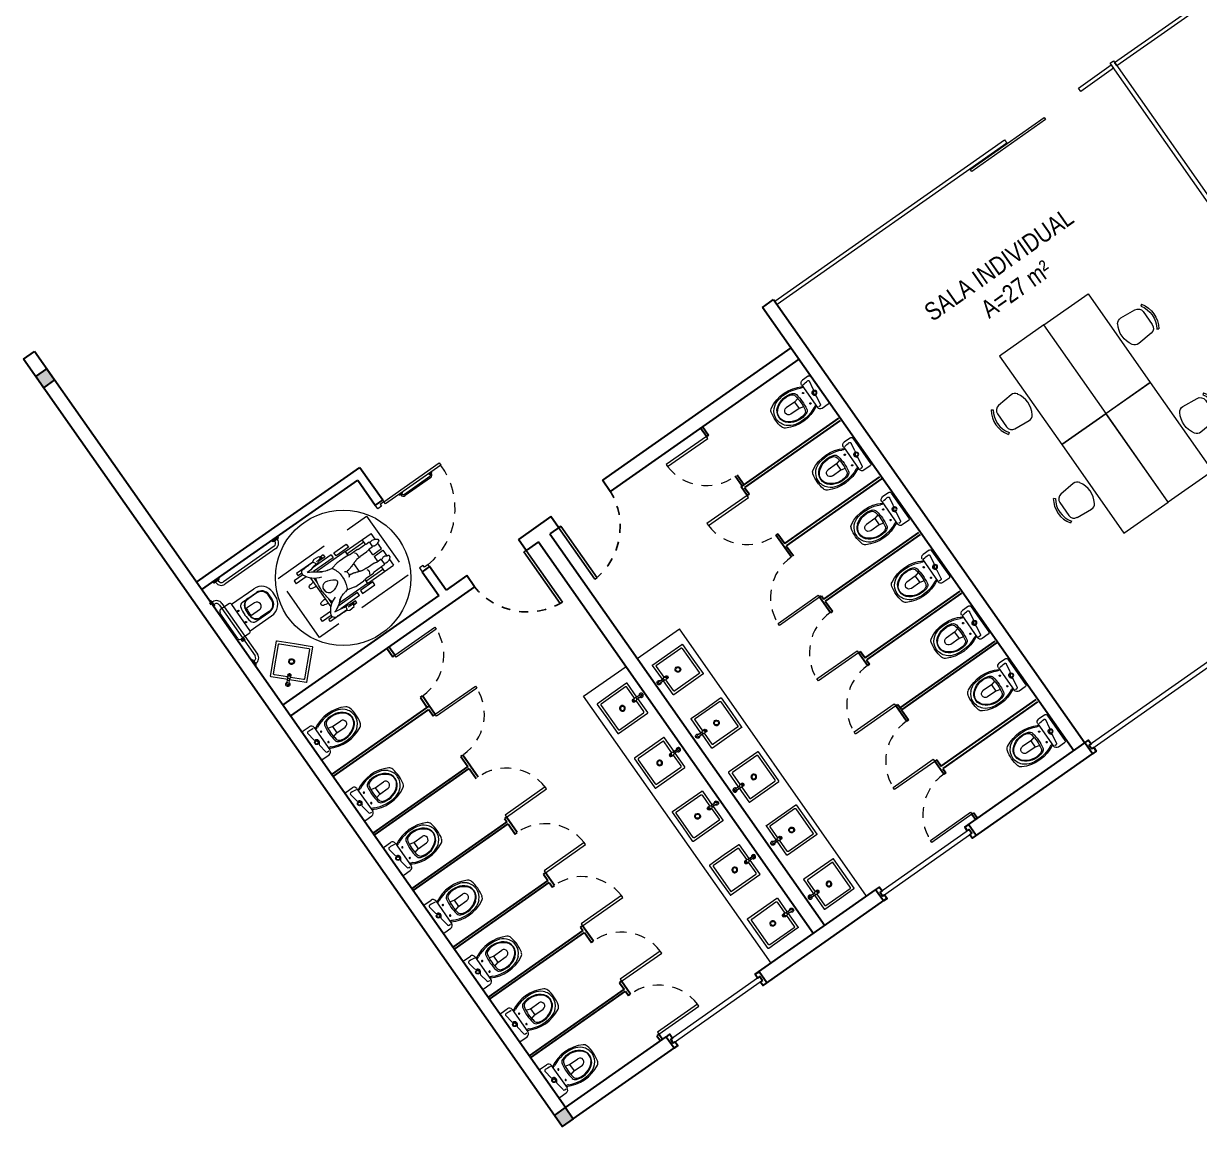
# Model space of a CAD drawing. Header units: metres. Extents: x -71 to 881, y -503 to 661.
# Drawn here: x 175.87 to 188.9, y 465.92 to 478.14 of the extents above; entities that cross this region are included whole.
import ezdxf

# ---------------------------------------------------------------- set-up
doc = ezdxf.new("R2010")
doc.units = ezdxf.units.M
for name, pattern in [('ACAD_ISO02W100', [15, 12, -3]), ('CACHE', [0.375, 0.25, -0.125]), ('HIDDEN2', [0.1875, 0.125, -0.0625])]:
    doc.linetypes.add(name, pattern=pattern)
for name, color, linetype, lineweight in [('02. Paredes', 6, 'Continuous', 30), ('03. Esquadria janelas', 2, 'Continuous', 15), ('03. Esquadria Porta', 2, 'Continuous', 15), ('03. Esquadria portas', 2, 'Continuous', 15), ('05. Textos', 5, 'Continuous', 0), ('07. Mobiliário', 51, 'Continuous', 5), ('08. Projeção', 1, 'ACAD_ISO02W100', 5), ('Parede', 6, 'Continuous', 30)]:
    doc.layers.add(name, color=color, linetype=linetype, lineweight=lineweight)
doc.styles.add('ESC 1.100', font='ARIALN.TTF', dxfattribs={"height": 0.2})

# ---------------------------------------------------------------- blocks, each defined once
blk = doc.blocks.new('pilar')
h = blk.add_hatch(color=6)
h.dxf.hatch_style = 1
h.paths.add_polyline_path([(581.948, 175.423), (582.098, 175.423), (582.098, 175.573), (581.948, 175.573)])
at = {"layer": 'Parede'}
blk.add_lwpolyline([(581.948, 175.423), (582.098, 175.423), (582.098, 175.573), (581.948, 175.573)], close=True, dxfattribs=at)
blk = doc.blocks.new('1197 c lnk planta')
at = {"color": 0}
for points in [[(0.01, -0.023, 4.626468), (-0.01, -0.023)], [(0.01, 0, 1), (-0.01, 0)], [(0.004, -0.099, 0.12298), (0.004, -0.099), (0.004, -0.099), (0.004, -0.099), (0.004, -0.099), (0.004, -0.099), (0.004, -0.099), (0.004, -0.099), (0.004, -0.099), (0.004, -0.099), (0.004, -0.099), (0.004, -0.099), (0.004, -0.099), (0.004, -0.099), (0.004, -0.099), (0.004, -0.099), (0.004, -0.099), (0.004, -0.098), (0.004, -0.098), (0.004, -0.098), (0.003, -0.098), (0.003, -0.098), (0.003, -0.098), (0.003, -0.098), (0.003, -0.098), (0.003, -0.098), (0.003, -0.098), (0.003, -0.098), (0.002, -0.098), (0.002, -0.098), (0.002, -0.098), (0.002, -0.098), (0.002, -0.098), (0.002, -0.098), (0.001, -0.098), (0.001, -0.098), (0.001, -0.098), (0, -0.098), (0, -0.098), (0, -0.098), (-0.001, -0.098), (-0.001, -0.098), (-0.001, -0.098), (-0.002, -0.098), (-0.002, -0.098), (-0.002, -0.098), (-0.002, -0.098), (-0.002, -0.098), (-0.002, -0.098), (-0.003, -0.098), (-0.003, -0.098), (-0.003, -0.098), (-0.003, -0.098), (-0.003, -0.098), (-0.003, -0.098), (-0.003, -0.098), (-0.003, -0.098), (-0.004, -0.098), (-0.004, -0.098), (-0.004, -0.098), (-0.004, -0.099), (-0.004, -0.099), (-0.004, -0.099), (-0.004, -0.099), (-0.004, -0.099), (-0.004, -0.099), (-0.004, -0.099), (-0.004, -0.099), (-0.004, -0.099), (-0.004, -0.099), (-0.004, -0.099), (-0.004, -0.099), (-0.004, -0.099), (-0.004, -0.099), (-0.004, -0.099), (-0.004, -0.099, 0.123032), (-0.004, -0.099)]]:
    blk.add_lwpolyline(points, format="xyb", dxfattribs=at)
at = {"color": 0, "ltscale": 0.07315}
for points in [[(-0.017, -0.087), (-0.017, -0.081)], [(0.017, -0.087), (0.017, -0.081)]]:
    blk.add_lwpolyline(points, dxfattribs=at)
at = {"color": 0, "ltscale": 0.24791}
for points in [[(-0.017, -0.107), (-0.017, -0.087)], [(0.017, -0.107), (0.017, -0.087)]]:
    blk.add_lwpolyline(points, dxfattribs=at)
at = {"color": 0}
for points in [[(-0.01, -0.023), (-0.01, 0)], [(-0.01, -0.023), (-0.01, -0.068)], [(0.01, 0), (0.01, -0.023)], [(0.01, -0.023), (0.01, -0.068)]]:
    blk.add_lwpolyline(points, dxfattribs=at)
at = {"color": 0, "ltscale": 0.270109}
blk.add_lwpolyline([(-0.004, -0.12), (-0.004, -0.099)], dxfattribs=at)
at = {"color": 0, "ltscale": 0.270124}
blk.add_lwpolyline([(0.004, -0.12), (0.004, -0.099)], dxfattribs=at)
at = {"color": 0}
for centre, major_axis, ratio, start_param, end_param in [((0, -0.081), (0.017, 0), 0.927346, 0.000029, 3.141622), ((0, -0.081), (0.017, 0), 0.927346, 3.141622, 5.212388), ((0, -0.087), (0.017, 0), 0.927346, 3.141622, 4.477891), ((0, -0.087), (0.017, 0), 0.927346, 3.12734, 3.141691), ((0, -0.087), (0.017, 0), 0.927346, 3.141691, 4.477838), ((0, -0.107), (0.017, 0), 0.927346, 3.141691, 6.283284), ((0, -0.047), (-0.0103, 0), 0.374607, 3.141593, 6.283185), ((0, -0.12), (0.00395, 0), 0.374204, 6.283118, 9.42471), ((0, -0.12), (0.00395, 0), 0.374204, 3.141525, 4.199378), ((0, -0.12), (0.00395, 0), 0.374204, 4.199378, 6.283118), ((0, -0.087), (0.017, 0), 0.927346, 4.946883, 6.283284), ((0, -0.087), (0.017, 0), 0.927346, 4.946885, 5.212388), ((0, -0.081), (0.017, 0), 0.927346, 5.212388, 6.283215), ((0, -0.087), (0.017, 0), 0.927346, 5.212388, 6.283215), ((0, -0.087), (0.017, 0), 0.927346, 0.000098, 0.014206)]:
    blk.add_ellipse(centre, major_axis=major_axis, ratio=ratio, start_param=start_param, end_param=end_param, dxfattribs=at)
blk = doc.blocks.new('D')
for points in [[(396.135, 186.069), (396.135, 186.26, -0.414214), (396.14, 186.265), (396.342, 186.265), (396.543, 186.265, -0.414214), (396.548, 186.26), (396.548, 186.059), (396.548, 185.858, -0.414214), (396.543, 185.853), (396.14, 185.853, -0.414214), (396.135, 185.858), (396.135, 186.049)], [(396.164, 186.076), (396.164, 186.226, -0.414214), (396.174, 186.237), (396.509, 186.237, -0.414214), (396.519, 186.226), (396.519, 185.892, -0.414214), (396.509, 185.882), (396.174, 185.882, -0.414214), (396.164, 185.892), (396.164, 186.042)]]:
    blk.add_lwpolyline(points, format="xyb")
for points in [[(396.342, 186.027, -1), (396.342, 186.091, -1)], [(396.342, 186.036, -1), (396.342, 186.082, -1)]]:
    blk.add_lwpolyline(points, format="xyb", close=True)
at = {"xscale": -1, "rotation": 90}
blk.add_blockref('1197 c lnk planta', (396.082, 186.059), dxfattribs=at)
blk = doc.blocks.new('A$C3FEF0119')
blk.add_line((0, 0.043), (0, 0.073))
blk.add_lwpolyline([(0, 0.073), (0.6, 0.073), (0.6, 0.043), (0, 0.043)], close=True)
blk = doc.blocks.new('vaso cx acoplada')
for p, q in [((-0.224, 0.057), (-0.224, -0.04)), ((0.201, 0.08), (-0.202, 0.08)), ((0.05, 0.009), (0.161, 0.028)), ((0.224, 0.058), (0.224, -0.04)), ((-0.182, -0.046), (-0.182, -0.068)), ((0.179, -0.084), (-0.179, -0.085)), ((-0.168, -0.03), (-0.05, -0.009)), ((-0.066, -0.227), (-0.05, -0.287)), ((0.051, -0.287), (-0.05, -0.287)), ((-0.05, -0.287), (-0.05, -0.42)), ((0.067, -0.227), (0.051, -0.287)), ((0.051, -0.287), (0.051, -0.42))]:
    blk.add_line(p, q)
for radius in [0.028, 0.0202]:
    blk.add_circle((0, 0), radius)
for centre, radius, start, end in [((-0.202, 0.057), 0.0224, 90.0831, 180.0829), ((0.053, -0.008), 0.0168, 100.0305, 171.6953), ((0.164, 0.012), 0.0168, 356.4365, 100.0305), ((-0.825, 0.073), 1.008, 351.9545, 356.4365), ((0.201, 0.058), 0.0224, 0.0832, 90.0825), ((-0.179, -0.04), 0.0448, 180.0827, 270.083), ((0.281, -0.338), 0.504, 150.1769, 208.7596), ((0.281, -0.338), 0.487, 153.9048, 192.872), ((-0.165, -0.046), 0.0168, 100.0305, 180.0829), ((-0.257, -0.075), 0.112, 333.9051, 354.8098), ((-0.084, -0.129), 0.0084, 90.0829, 270.0829), ((-0.084, -0.129), 0.0084, 270.0829, 90.0829), ((-0.047, -0.026), 0.0168, 28.3658, 100.0305), ((0, 0), 0.037, 208.3658, 351.6953), ((0.084, -0.129), 0.0084, 90.0829, 270.0829), ((0.084, -0.129), 0.0084, 270.0829, 90.0829), ((0.257, -0.074), 0.112, 185.356, 206.2606), ((-0.28, -0.339), 0.504, 331.4061, 29.989), ((-0.28, -0.339), 0.487, 347.2938, 26.261), ((0.179, -0.04), 0.0448, 270.0828, 359.9421), ((0.104, -0.344), 0.28, 159.9989, 216.5116), ((0.087, -0.349), 0.252, 162.3971, 226.5335), ((-0.106, -0.267), 0.056, 101.072, 160.0002), ((-0.099, -0.289), 0.056, 101.5182, 162.3964), ((0.001, -0.817), 0.616, 79.094, 101.0718), ((0.001, -0.783), 0.56, 78.6475, 101.5183), ((-0.086, -0.349), 0.252, 313.6323, 17.7686), ((0.1, -0.289), 0.056, 17.7693, 78.6476), ((0.107, -0.267), 0.056, 20.1672, 79.094), ((-0.103, -0.344), 0.28, 323.6542, 20.1669), ((0.025, -0.397), 0.224, 192.8669, 224.6147), ((0.001, -0.42), 0.0504, 180.0831, 0.0826), ((-0.023, -0.397), 0.224, 315.5511, 347.2994), ((-0.102, -0.548), 0.0672, 208.7571, 256.4959), ((0.001, -0.42), 0.19, 224.6166, 315.5493), ((0.001, -0.42), 0.151, 216.5108, 323.6549), ((0, -0.124), 0.504, 256.4969, 283.6689), ((0.001, -0.44), 0.126, 226.5337, 313.6323), ((0.103, -0.548), 0.0672, 283.6694, 331.407)]:
    blk.add_arc(centre, radius, start, end)
blk = doc.blocks.new('p70')
at = {"color": 240, "true_color": 0xed1f24}
for p, q in [((8.378, 7.621), (8.378, 8.321)), ((8.378, 8.321), (8.408, 8.321)), ((8.408, 7.621), (8.408, 8.321)), ((8.378, 7.621), (8.408, 7.621))]:
    blk.add_line(p, q, dxfattribs=at)
at = {"color": 240, "linetype": 'CACHE', "ltscale": 0.3, "true_color": 0xed1f24}
blk.add_arc((8.458, 7.571), 0.752, 93.8141, 176.1859, dxfattribs=at)
blk = doc.blocks.new('A$C63C33222')
at = {"linetype": 'Continuous'}
for p, q in [((1.07, 1.2), (0.47, 1.2)), ((0.47, 1.2), (0.47, 0)), ((1.07, 0), (1.07, 1.2)), ((0.47, 0), (1.07, 0))]:
    blk.add_line(p, q, dxfattribs=at)
for p, q in [((0.052, 0.767), (0.071, 0.753)), ((0.083, 0.687), (0.083, 0.513)), ((0.327, 0.774), (0.147, 0.758)), ((0.071, 0.447), (0.052, 0.433)), ((0.147, 0.442), (0.327, 0.426))]:
    blk.add_line(p, q)
for centre, radius, start, end in [((0.295, 0.6), 0.295, 145.6197, 214.3803), ((0.295, 0.6), 0.272, 145.6197, 214.3803), ((0.154, 0.687), 0.0708, 94.9697, 180), ((0.333, 0.703), 0.0708, 31.593, 94.9697), ((0.165, 0.6), 0.267, 328.407, 31.593), ((0.154, 0.513), 0.0708, 180, 265.0303), ((0.333, 0.497), 0.0708, 265.0303, 328.407)]:
    blk.add_arc(centre, radius, start, end)
blk = doc.blocks.new('ss')
at = {"layer": '07. Mobiliário'}
for p, q in [((2038.7179, 1540.7711), (2038.7179, 1540.8061)), ((2038.7256, 1540.8061), (2038.7179, 1540.8061)), ((2038.7243, 1540.7989), (2038.731, 1540.7989)), ((2038.7243, 1540.7949), (2038.7243, 1540.7989)), ((2038.7247, 1540.8029), (2038.7251, 1540.8051)), ((2038.725, 1540.8008), (2038.7247, 1540.8029)), ((2038.7248, 1540.7989), (2038.7249, 1540.7999)), ((2038.7249, 1540.7999), (2038.725, 1540.8008)), ((2038.7251, 1540.8051), (2038.7253, 1540.8055)), ((2038.7253, 1540.8055), (2038.7262, 1540.8073)), ((2038.7262, 1540.8073), (2038.7274, 1540.8085)), ((2038.7274, 1540.8085), (2038.7294, 1540.8087)), ((2038.7294, 1540.8087), (2038.7299, 1540.8075)), ((2038.7299, 1540.8075), (2038.7304, 1540.806)), ((2038.7312, 1540.8007), (2038.7302, 1540.7993)), ((2038.7381, 1540.8061), (2038.7304, 1540.8061)), ((2038.7304, 1540.806), (2038.7309, 1540.805)), ((2038.7309, 1540.805), (2038.7314, 1540.804)), ((2038.731, 1540.7989), (2038.731, 1540.7935)), ((2038.7316, 1540.8016), (2038.7312, 1540.8007)), ((2038.7314, 1540.804), (2038.7316, 1540.8029)), ((2038.7316, 1540.8029), (2038.7316, 1540.8016)), ((2038.7381, 1540.7941), (2038.7381, 1540.8061)), ((2038.7406, 1540.7941), (2038.7406, 1540.8061)), ((2038.7406, 1540.8061), (2038.7483, 1540.8061)), ((2038.7473, 1540.804), (2038.7471, 1540.8029)), ((2038.7471, 1540.8029), (2038.7472, 1540.8016)), ((2038.7472, 1540.8016), (2038.7475, 1540.8007)), ((2038.7478, 1540.805), (2038.7473, 1540.804)), ((2038.7475, 1540.8007), (2038.7485, 1540.7993)), ((2038.7544, 1540.7989), (2038.7477, 1540.7989)), ((2038.7477, 1540.7989), (2038.7477, 1540.7935)), ((2038.7483, 1540.806), (2038.7478, 1540.805)), ((2038.7488, 1540.8075), (2038.7483, 1540.806)), ((2038.7493, 1540.8087), (2038.7488, 1540.8075)), ((2038.7513, 1540.8085), (2038.7493, 1540.8087)), ((2038.7525, 1540.8073), (2038.7513, 1540.8085)), ((2038.7534, 1540.8055), (2038.7525, 1540.8073)), ((2038.7531, 1540.8061), (2038.7609, 1540.8061)), ((2038.7536, 1540.8051), (2038.7534, 1540.8055)), ((2038.754, 1540.8029), (2038.7536, 1540.8051)), ((2038.7538, 1540.8008), (2038.754, 1540.8029)), ((2038.7538, 1540.7999), (2038.7538, 1540.8008)), ((2038.754, 1540.7989), (2038.7538, 1540.7999)), ((2038.7544, 1540.7949), (2038.7544, 1540.7989)), ((2038.7609, 1540.7711), (2038.7609, 1540.8061)), ((2038.7241, 1540.7941), (2038.7179, 1540.7941)), ((2038.7209, 1540.7711), (2038.7209, 1540.7941)), ((2038.7234, 1540.7831), (2038.7236, 1540.7833)), ((2038.7234, 1540.773), (2038.7234, 1540.7831)), ((2038.7236, 1540.7835), (2038.7238, 1540.7837)), ((2038.7236, 1540.7833), (2038.7236, 1540.7835)), ((2038.7238, 1540.7842), (2038.7241, 1540.7846)), ((2038.7238, 1540.7837), (2038.7238, 1540.7842)), ((2038.7241, 1540.7946), (2038.7243, 1540.7949)), ((2038.7241, 1540.7846), (2038.7241, 1540.7946)), ((2038.7381, 1540.7941), (2038.731, 1540.7941)), ((2038.731, 1540.7935), (2038.7312, 1540.7931)), ((2038.7312, 1540.7931), (2038.7312, 1540.7926)), ((2038.7314, 1540.7922), (2038.7314, 1540.7913)), ((2038.7314, 1540.7913), (2038.7316, 1540.7909)), ((2038.7316, 1540.7909), (2038.7316, 1540.7904)), ((2038.7316, 1540.7904), (2038.7319, 1540.79)), ((2038.7319, 1540.79), (2038.7319, 1540.7811)), ((2038.7406, 1540.7941), (2038.7477, 1540.7941)), ((2038.7471, 1540.7904), (2038.7469, 1540.79)), ((2038.7469, 1540.79), (2038.7469, 1540.7811)), ((2038.7473, 1540.7913), (2038.7471, 1540.7909)), ((2038.7471, 1540.7909), (2038.7471, 1540.7904)), ((2038.7473, 1540.7922), (2038.7473, 1540.7913)), ((2038.7477, 1540.7935), (2038.7475, 1540.7931)), ((2038.7475, 1540.7931), (2038.7475, 1540.7926)), ((2038.7547, 1540.7946), (2038.7544, 1540.7949)), ((2038.7547, 1540.7846), (2038.7547, 1540.7946)), ((2038.7547, 1540.7941), (2038.7609, 1540.7941)), ((2038.7549, 1540.7842), (2038.7547, 1540.7846)), ((2038.7549, 1540.7837), (2038.7549, 1540.7842)), ((2038.7551, 1540.7835), (2038.7549, 1540.7837)), ((2038.7551, 1540.7833), (2038.7551, 1540.7835)), ((2038.7553, 1540.7831), (2038.7551, 1540.7833)), ((2038.7553, 1540.773), (2038.7553, 1540.7831)), ((2038.7579, 1540.7711), (2038.7579, 1540.7941)), ((2038.723, 1540.7711), (2038.7179, 1540.7711)), ((2038.7179, 1540.7711), (2038.7179, 1540.7325)), ((2038.7227, 1540.7697), (2038.7229, 1540.7701)), ((2038.7227, 1540.7695), (2038.7227, 1540.7697)), ((2038.7229, 1540.771), (2038.7232, 1540.7715)), ((2038.7229, 1540.7701), (2038.7229, 1540.771)), ((2038.7232, 1540.7728), (2038.7234, 1540.773)), ((2038.7232, 1540.7715), (2038.7232, 1540.7728)), ((2038.7319, 1540.7811), (2038.7321, 1540.7808)), ((2038.7321, 1540.7808), (2038.7321, 1540.7793)), ((2038.7321, 1540.7793), (2038.7323, 1540.7791)), ((2038.7323, 1540.7791), (2038.7323, 1540.7764)), ((2038.7323, 1540.7764), (2038.7325, 1540.7762)), ((2038.7325, 1540.7762), (2038.7325, 1540.7757)), ((2038.7325, 1540.7757), (2038.7328, 1540.7755)), ((2038.7328, 1540.7755), (2038.7328, 1540.7746)), ((2038.7328, 1540.7746), (2038.733, 1540.7744)), ((2038.733, 1540.7744), (2038.733, 1540.7739)), ((2038.733, 1540.7739), (2038.7332, 1540.7737)), ((2038.7332, 1540.7737), (2038.7332, 1540.7728)), ((2038.7332, 1540.7728), (2038.7334, 1540.7728)), ((2038.7334, 1540.7728), (2038.7334, 1540.7724)), ((2038.7334, 1540.7724), (2038.7337, 1540.7724)), ((2038.7337, 1540.7724), (2038.7337, 1540.7717)), ((2038.7337, 1540.7717), (2038.7339, 1540.7715)), ((2038.7339, 1540.7715), (2038.7339, 1540.7713)), ((2038.7339, 1540.7713), (2038.7341, 1540.771)), ((2038.7447, 1540.7711), (2038.734, 1540.7711)), ((2038.7341, 1540.771), (2038.7341, 1540.7704)), ((2038.7341, 1540.7704), (2038.7343, 1540.7704)), ((2038.7343, 1540.7704), (2038.7343, 1540.7699)), ((2038.7343, 1540.7699), (2038.7345, 1540.7697)), ((2038.7345, 1540.7697), (2038.7345, 1540.7692)), ((2038.7444, 1540.7699), (2038.7442, 1540.7697)), ((2038.7442, 1540.7697), (2038.7442, 1540.7692)), ((2038.7444, 1540.7704), (2038.7444, 1540.7699)), ((2038.7446, 1540.7704), (2038.7444, 1540.7704)), ((2038.7448, 1540.7713), (2038.7446, 1540.771)), ((2038.7446, 1540.771), (2038.7446, 1540.7704)), ((2038.7451, 1540.7717), (2038.7448, 1540.7715)), ((2038.7448, 1540.7715), (2038.7448, 1540.7713)), ((2038.7451, 1540.7724), (2038.7451, 1540.7717)), ((2038.7453, 1540.7724), (2038.7451, 1540.7724)), ((2038.7453, 1540.7728), (2038.7453, 1540.7724)), ((2038.7455, 1540.7728), (2038.7453, 1540.7728)), ((2038.7457, 1540.7739), (2038.7455, 1540.7737)), ((2038.7455, 1540.7737), (2038.7455, 1540.7728)), ((2038.746, 1540.7746), (2038.7457, 1540.7744)), ((2038.7457, 1540.7744), (2038.7457, 1540.7739)), ((2038.7462, 1540.7757), (2038.746, 1540.7755)), ((2038.746, 1540.7755), (2038.746, 1540.7746)), ((2038.7464, 1540.7764), (2038.7462, 1540.7762)), ((2038.7462, 1540.7762), (2038.7462, 1540.7757)), ((2038.7466, 1540.7793), (2038.7464, 1540.7791)), ((2038.7464, 1540.7791), (2038.7464, 1540.7764)), ((2038.7469, 1540.7811), (2038.7466, 1540.7808)), ((2038.7466, 1540.7808), (2038.7466, 1540.7793)), ((2038.7556, 1540.7728), (2038.7553, 1540.773)), ((2038.7556, 1540.7715), (2038.7556, 1540.7728)), ((2038.7558, 1540.771), (2038.7556, 1540.7715)), ((2038.7609, 1540.7711), (2038.7557, 1540.7711)), ((2038.7558, 1540.7701), (2038.7558, 1540.771)), ((2038.756, 1540.7697), (2038.7558, 1540.7701)), ((2038.756, 1540.7695), (2038.756, 1540.7697)), ((2038.7609, 1540.7711), (2038.7609, 1540.7325)), ((2038.7225, 1540.7692), (2038.7227, 1540.7695)), ((2038.7225, 1540.7603), (2038.7225, 1540.7692)), ((2038.7227, 1540.7585), (2038.7225, 1540.7603)), ((2038.7227, 1540.7574), (2038.7227, 1540.7585)), ((2038.7229, 1540.7572), (2038.7227, 1540.7574)), ((2038.7252, 1540.7483), (2038.7229, 1540.7572)), ((2038.7345, 1540.7692), (2038.7348, 1540.7692)), ((2038.7348, 1540.7692), (2038.7348, 1540.7688)), ((2038.7348, 1540.7688), (2038.735, 1540.7686)), ((2038.735, 1540.7686), (2038.735, 1540.7679)), ((2038.735, 1540.7679), (2038.7352, 1540.7677)), ((2038.7352, 1540.7677), (2038.7354, 1540.7675)), ((2038.7354, 1540.7675), (2038.7354, 1540.7661)), ((2038.7354, 1540.7661), (2038.7357, 1540.7659)), ((2038.7357, 1540.7659), (2038.7359, 1540.7655)), ((2038.7359, 1540.7655), (2038.7359, 1540.765)), ((2038.7359, 1540.765), (2038.7361, 1540.7646)), ((2038.7361, 1540.7646), (2038.7361, 1540.7643)), ((2038.7361, 1540.7643), (2038.7363, 1540.7641)), ((2038.7363, 1540.7641), (2038.7363, 1540.7628)), ((2038.7363, 1540.7628), (2038.7366, 1540.7623)), ((2038.7366, 1540.7623), (2038.7368, 1540.7621)), ((2038.7368, 1540.7621), (2038.7368, 1540.7603)), ((2038.7368, 1540.7603), (2038.737, 1540.7601)), ((2038.737, 1540.7601), (2038.737, 1540.7597)), ((2038.737, 1540.7597), (2038.7372, 1540.7594)), ((2038.7417, 1540.7597), (2038.7415, 1540.7594)), ((2038.7419, 1540.7603), (2038.7417, 1540.7601)), ((2038.7417, 1540.7601), (2038.7417, 1540.7597)), ((2038.7422, 1540.7623), (2038.7419, 1540.7621)), ((2038.7419, 1540.7621), (2038.7419, 1540.7603)), ((2038.7424, 1540.7628), (2038.7422, 1540.7623)), ((2038.7426, 1540.7643), (2038.7424, 1540.7641)), ((2038.7424, 1540.7641), (2038.7424, 1540.7628)), ((2038.7428, 1540.765), (2038.7426, 1540.7646)), ((2038.7426, 1540.7646), (2038.7426, 1540.7643)), ((2038.7431, 1540.7659), (2038.7428, 1540.7655)), ((2038.7428, 1540.7655), (2038.7428, 1540.765)), ((2038.7433, 1540.7661), (2038.7431, 1540.7659)), ((2038.7435, 1540.7677), (2038.7433, 1540.7675)), ((2038.7433, 1540.7675), (2038.7433, 1540.7661)), ((2038.7437, 1540.7679), (2038.7435, 1540.7677)), ((2038.744, 1540.7688), (2038.7437, 1540.7686)), ((2038.7437, 1540.7686), (2038.7437, 1540.7679)), ((2038.744, 1540.7692), (2038.744, 1540.7688)), ((2038.7442, 1540.7692), (2038.744, 1540.7692)), ((2038.7539, 1540.7483), (2038.7558, 1540.7572)), ((2038.7558, 1540.7572), (2038.756, 1540.7574)), ((2038.7562, 1540.7692), (2038.756, 1540.7695)), ((2038.756, 1540.7585), (2038.7562, 1540.7603)), ((2038.756, 1540.7574), (2038.756, 1540.7585)), ((2038.7562, 1540.7603), (2038.7562, 1540.7692)), ((2038.705, 1540.738), (2038.7054, 1540.7442)), ((2038.7054, 1540.7442), (2038.7075, 1540.745)), ((2038.7069, 1540.7491), (2038.7069, 1540.7447)), ((2038.7069, 1540.7491), (2038.7099, 1540.7491)), ((2038.7075, 1540.745), (2038.7085, 1540.7463)), ((2038.7084, 1540.7441), (2038.7083, 1540.7428)), ((2038.7089, 1540.7447), (2038.7084, 1540.7441)), ((2038.7085, 1540.7463), (2038.7088, 1540.7463)), ((2038.7088, 1540.7463), (2038.7089, 1540.7463)), ((2038.7089, 1540.7463), (2038.7091, 1540.7459)), ((2038.7091, 1540.7452), (2038.7089, 1540.7447)), ((2038.7091, 1540.7459), (2038.7091, 1540.7456)), ((2038.7091, 1540.7456), (2038.7091, 1540.7452)), ((2038.7099, 1540.7491), (2038.7099, 1540.7412)), ((2038.7119, 1540.7561), (2038.7119, 1540.7307)), ((2038.7119, 1540.7561), (2038.7159, 1540.7561)), ((2038.7159, 1540.7561), (2038.7159, 1540.7296)), ((2038.7669, 1540.7561), (2038.7629, 1540.7561)), ((2038.7629, 1540.7561), (2038.7629, 1540.7296)), ((2038.7669, 1540.7561), (2038.7669, 1540.7307)), ((2038.7719, 1540.7491), (2038.7689, 1540.7491)), ((2038.7689, 1540.7491), (2038.7689, 1540.7412)), ((2038.7698, 1540.7463), (2038.7696, 1540.7459)), ((2038.7696, 1540.7459), (2038.7696, 1540.7456)), ((2038.7696, 1540.7456), (2038.7696, 1540.7452)), ((2038.7696, 1540.7452), (2038.7698, 1540.7447)), ((2038.7699, 1540.7463), (2038.7698, 1540.7463)), ((2038.7698, 1540.7447), (2038.7703, 1540.7441)), ((2038.7702, 1540.7463), (2038.7699, 1540.7463)), ((2038.7712, 1540.745), (2038.7702, 1540.7463)), ((2038.7703, 1540.7441), (2038.7704, 1540.7428)), ((2038.7733, 1540.7442), (2038.7712, 1540.745)), ((2038.7719, 1540.7491), (2038.7719, 1540.7447)), ((2038.7737, 1540.738), (2038.7733, 1540.7442)), ((2038.7067, 1540.7347), (2038.705, 1540.738)), ((2038.7069, 1540.7351), (2038.7069, 1540.7131)), ((2038.7083, 1540.7428), (2038.7088, 1540.7384)), ((2038.7085, 1540.7418), (2038.7095, 1540.7423)), ((2038.7095, 1540.7423), (2038.7097, 1540.7417)), ((2038.7097, 1540.7417), (2038.7099, 1540.7411)), ((2038.7099, 1540.7411), (2038.7105, 1540.7398)), ((2038.7108, 1540.7377), (2038.7104, 1540.7365)), ((2038.7105, 1540.7398), (2038.7108, 1540.7386)), ((2038.7108, 1540.7386), (2038.7108, 1540.7377)), ((2038.7682, 1540.7398), (2038.7679, 1540.7386)), ((2038.7679, 1540.7386), (2038.768, 1540.7377)), ((2038.768, 1540.7377), (2038.7683, 1540.7365)), ((2038.7688, 1540.7411), (2038.7682, 1540.7398)), ((2038.769, 1540.7417), (2038.7688, 1540.7411)), ((2038.7693, 1540.7423), (2038.769, 1540.7417)), ((2038.7702, 1540.7418), (2038.7693, 1540.7423)), ((2038.7704, 1540.7428), (2038.7699, 1540.7384)), ((2038.7719, 1540.7351), (2038.7719, 1540.7131)), ((2038.772, 1540.7347), (2038.7737, 1540.738)), ((2038.7099, 1540.718), (2038.7099, 1540.7131)), ((2038.7119, 1540.7178), (2038.7119, 1540.7061)), ((2038.7159, 1540.7198), (2038.7159, 1540.7061)), ((2038.7199, 1540.7231), (2038.7588, 1540.7231)), ((2038.7224, 1540.7261), (2038.7286, 1540.7261)), ((2038.7501, 1540.7261), (2038.7563, 1540.7261)), ((2038.7629, 1540.7198), (2038.7629, 1540.7061)), ((2038.7669, 1540.7178), (2038.7669, 1540.7061)), ((2038.7689, 1540.718), (2038.7689, 1540.7131)), ((2038.7069, 1540.7131), (2038.7099, 1540.7131)), ((2038.7119, 1540.7061), (2038.7159, 1540.7061)), ((2038.7669, 1540.7061), (2038.7629, 1540.7061)), ((2038.7719, 1540.7131), (2038.7689, 1540.7131))]:
    blk.add_line(p, q, dxfattribs=at)
for points in [[(2038.7118, 1540.7601), (2038.7118, 1540.7769), (2038.7158, 1540.7769), (2038.7158, 1540.7601)], [(2038.767, 1540.7601), (2038.767, 1540.7769), (2038.7629, 1540.7769), (2038.7629, 1540.7601)]]:
    blk.add_lwpolyline(points, close=True, dxfattribs=at)
for centre, radius, start, end in [((2038.7284, 1540.7751), 0.00512, 60.0088, 135.6797), ((2038.7504, 1540.7751), 0.00512, 44.3203, 119.9912), ((2038.7391, 1540.7552), 0.00492, 32.5271, 147.4729), ((2038.7303, 1540.7429), 0.00655, 156.4464, 182.4818), ((2038.7293, 1540.7454), 0.005, 109.0444, 177.954), ((2038.7398, 1540.7209), 0.0316, 90.6914, 112.5885), ((2038.7524, 1540.7314), 0.0198, 140.0195, 172.1456), ((2038.7395, 1540.7425), 0.00276, 87.5341, 144.4203), ((2038.7392, 1540.7425), 0.00276, 35.5797, 92.4659), ((2038.7389, 1540.719), 0.0336, 68.0894, 89.3358), ((2038.7263, 1540.7314), 0.0198, 7.8544, 39.9805), ((2038.7498, 1540.7454), 0.005, 2.046, 70.9556), ((2038.7488, 1540.7429), 0.00655, 357.5182, 23.5536), ((2038.7077, 1540.7345), 0.001, 139.5138, 183.9943), ((2038.5197, 1540.7214), 0.1875, 0.0256, 3.9943), ((2038.7099, 1540.7326), 0.00396, 77.0433, 139.5138), ((2038.7258, 1540.7359), 0.015, 177.8658, 190.6801), ((2038.6898, 1540.7244), 0.0229, 357.484, 21.7284), ((2038.7028, 1540.7401), 0.0241, 292.8308, 343.5825), ((2038.7547, 1540.7051), 0.0459, 135.7837, 155.8352), ((2038.7051, 1540.7471), 0.0191, 321.7501, 346.4182), ((2038.7385, 1540.7335), 0.00574, 173.9325, 279.6173), ((2038.7402, 1540.7335), 0.00574, 260.3827, 6.0675), ((2038.7759, 1540.7401), 0.0241, 196.4175, 247.1692), ((2038.7734, 1540.7461), 0.0184, 190.9128, 216.0627), ((2038.724, 1540.7051), 0.0459, 24.1648, 44.2163), ((2038.7889, 1540.7244), 0.0229, 158.2716, 182.516), ((2038.7529, 1540.7359), 0.015, 349.3199, 2.1342), ((2038.7688, 1540.7326), 0.00396, 40.4862, 102.9567), ((2038.959, 1540.7214), 0.1875, 176.0057, 179.9744), ((2038.771, 1540.7345), 0.001, 356.0057, 40.4862), ((2038.7112, 1540.7219), 0.00409, 154.0346, 284.0362), ((2038.7398, 1540.785), 0.06, 254.4197, 269.5398), ((2038.7492, 1540.7233), 0.0241, 180.5432, 195.2358), ((2038.7068, 1540.7233), 0.0241, 344.7642, 359.4568), ((2038.7389, 1540.785), 0.06, 270.4602, 285.5803), ((2038.7719, 1540.7233), 0.0241, 180.5432, 195.2358), ((2038.7295, 1540.7233), 0.0241, 344.7642, 359.4568), ((2038.7675, 1540.7219), 0.00409, 255.9638, 25.9654), ((2038.7665, 1540.7179), 5.986127515325628e-13, 247.2513, 67.0488), ((2038.728, 1540.7176), 0.00208, 195.2358, 270), ((2038.728, 1540.7176), 0.00208, 270, 344.7642), ((2038.7507, 1540.7176), 0.00208, 195.2358, 270), ((2038.7507, 1540.7176), 0.00208, 270, 344.7642)]:
    blk.add_arc(centre, radius, start, end, dxfattribs=at)
at = {"layer": '08. Projeção', "linetype": 'HIDDEN2', "ltscale": 0.5}
blk.add_lwpolyline([(2038.6994, 1540.6931), (2038.7794, 1540.6931), (2038.7794, 1540.8131), (2038.6994, 1540.8131)], close=True, dxfattribs=at)

msp = doc.modelspace()

# ---------------------------------------------------------------- linework, layer by layer
at = {"layer": '02. Paredes'}
for p, q in [((184.06, 474.991), (184.183, 475.077)), ((187.508, 470.08), (184.06, 474.991)), ((184.183, 475.077), (187.631, 470.167)), ((175.872, 474.417), (175.995, 474.503)), ((181.877, 466.126), (175.995, 474.503)), ((181.755, 466.04), (175.872, 474.417)), ((177.953, 471.695), (177.936, 471.719)), ((186.301, 469.232), (187.631, 470.167)), ((186.387, 469.11), (187.717, 470.044)), ((183.98, 467.603), (185.314, 468.538)), ((184.066, 467.48), (185.441, 468.446)), ((181.877, 466.126), (182.993, 466.91)), ((181.964, 466.003), (183.121, 466.816))]:
    msp.add_line(p, q, dxfattribs=at)
for points in [[(187.709, 470.099), (187.73, 470.114), (187.759, 470.073), (187.717, 470.044), (187.631, 470.167), (187.673, 470.196), (187.702, 470.155), (187.68, 470.14), (187.709, 470.099)], [(186.379, 469.165), (186.358, 469.15), (186.387, 469.11), (186.428, 469.139), (186.342, 469.262), (186.301, 469.232), (186.329, 469.191), (186.35, 469.206), (186.379, 469.165)], [(185.392, 468.47), (185.413, 468.485), (185.442, 468.444), (185.4, 468.415), (185.314, 468.538), (185.356, 468.567), (185.385, 468.526), (185.364, 468.511), (185.392, 468.47)], [(184.059, 467.536), (184.038, 467.521), (184.066, 467.48), (184.108, 467.509), (184.022, 467.632), (183.98, 467.603), (184.009, 467.562), (184.03, 467.577), (184.059, 467.536)], [(183.072, 466.841), (183.093, 466.856), (183.122, 466.815), (183.08, 466.786), (182.994, 466.908), (183.035, 466.938), (183.064, 466.897), (183.043, 466.882), (183.072, 466.841)]]:
    msp.add_lwpolyline(points, dxfattribs=at)
at = {"layer": '03. Esquadria janelas'}
for points in [[(187.709, 470.099), (189.786, 471.558), (189.758, 471.599), (187.68, 470.14)], [(185.39, 468.469), (186.381, 469.167), (186.352, 469.207), (185.362, 468.51)], [(183.07, 466.84), (184.06, 467.537), (184.032, 467.578), (183.041, 466.881)]]:
    msp.add_lwpolyline(points, close=True, dxfattribs=at)
at = {"layer": '03. Esquadria Porta'}
for p, q in [((180.361, 473.149), (180.364, 473.145)), ((180.364, 473.145), (180.396, 473.168)), ((180.371, 473.143), (180.395, 473.161)), ((180.376, 473.147), (180.378, 473.144)), ((180.392, 473.154), (180.39, 473.157)), ((180.393, 473.172), (180.396, 473.168)), ((180.373, 473.117), (180.092, 472.919)), ((180.383, 473.103), (180.102, 472.906)), ((180.033, 472.919), (180.036, 472.915)), ((180.069, 472.938), (180.036, 472.915)), ((180.068, 472.931), (180.043, 472.914)), ((180.051, 472.915), (180.049, 472.917)), ((180.062, 472.927), (180.064, 472.924)), ((180.066, 472.942), (180.069, 472.938))]:
    msp.add_line(p, q, dxfattribs=at)
for centre, radius, start, end in [((180.368, 473.148), 0.005, 215.0779, 305.0779), ((180.362, 473.133), 0.02, 305.0779, 35.0779), ((180.362, 473.133), 0.0365, 305.0779, 35.0779), ((180.392, 473.165), 0.005, 305.0779, 35.0779), ((180.04, 472.918), 0.005, 215.0779, 305.0779), ((180.081, 472.936), 0.0365, 215.0779, 305.0779), ((180.081, 472.936), 0.02, 215.0779, 305.0779), ((180.065, 472.935), 0.005, 305.0779, 35.0779)]:
    msp.add_arc(centre, radius, start, end, dxfattribs=at)
at = {"layer": '03. Esquadria portas'}
for p, q in [((179.866, 472.838), (180.477, 473.267)), ((180.477, 473.267), (180.495, 473.243)), ((180.495, 473.243), (179.883, 472.813)), ((179.77, 472.801), (179.852, 472.858)), ((179.798, 472.76), (179.77, 472.801)), ((179.839, 472.789), (179.798, 472.76)), ((179.866, 472.838), (179.825, 472.809)), ((179.825, 472.809), (179.839, 472.789)), ((179.852, 472.858), (179.866, 472.838)), ((179.883, 472.813), (179.866, 472.838)), ((180.3, 472.133), (180.259, 472.104)), ((180.259, 472.104), (180.288, 472.063)), ((180.288, 472.063), (180.37, 472.12)), ((180.315, 472.112), (180.3, 472.133)), ((180.355, 472.141), (180.315, 472.112)), ((180.37, 472.12), (180.355, 472.141))]:
    msp.add_line(p, q, dxfattribs=at)
at = {"layer": '07. Mobiliário'}
for p, q in [((178.648, 472.346), (178.086, 471.951)), ((178.623, 472.41), (178.628, 472.402)), ((178.628, 472.402), (178.694, 472.448)), ((178.642, 472.399), (178.692, 472.434)), ((178.653, 472.407), (178.657, 472.401)), ((178.685, 472.42), (178.68, 472.426)), ((178.688, 472.456), (178.694, 472.448)), ((178.667, 472.319), (178.104, 471.924)), ((177.968, 471.95), (177.974, 471.942)), ((178.039, 471.988), (177.974, 471.942)), ((178.037, 471.974), (177.988, 471.94)), ((178.026, 471.966), (178.03, 471.961)), ((178.034, 471.996), (178.039, 471.988)), ((178.003, 471.942), (177.999, 471.947)), ((178.177, 471.704), (178.425, 471.874)), ((178.358, 471.767), (178.453, 471.833)), ((178.458, 471.828), (178.359, 471.76)), ((178.662, 471.795), (178.633, 471.836)), ((177.938, 471.737), (177.941, 471.739)), ((177.987, 471.674), (177.941, 471.739)), ((177.99, 471.688), (177.955, 471.737)), ((177.969, 471.73), (177.963, 471.726)), ((177.982, 471.699), (177.988, 471.703)), ((178.043, 471.693), (178.438, 471.131)), ((178.146, 471.706), (178.055, 471.644)), ((178.07, 471.712), (178.465, 471.15)), ((178.38, 471.412), (178.181, 471.7)), ((178.298, 471.726), (178.358, 471.767)), ((178.431, 471.719), (178.344, 471.658)), ((178.62, 471.751), (178.583, 471.805)), ((178.626, 471.759), (178.592, 471.808)), ((177.984, 471.672), (177.987, 471.674)), ((178.248, 471.321), (178.049, 471.609)), ((178.377, 471.577), (178.334, 471.639)), ((178.38, 471.58), (178.338, 471.641)), ((178.382, 471.407), (178.621, 471.573)), ((178.486, 471.64), (178.399, 471.579)), ((178.597, 471.626), (178.499, 471.558)), ((178.505, 471.553), (178.601, 471.619)), ((178.446, 471.512), (178.505, 471.553)), ((182.672, 471.1), (183.142, 471.43)), ((185.213, 468.468), (183.142, 471.43)), ((178.373, 471.377), (178.283, 471.315)), ((178.291, 471.302), (178.283, 471.315)), ((178.318, 471.321), (178.289, 471.301)), ((178.298, 471.288), (178.289, 471.301)), ((178.327, 471.308), (178.298, 471.288)), ((178.316, 471.319), (178.307, 471.332)), ((178.327, 471.308), (178.318, 471.321)), ((178.393, 471.079), (178.401, 471.085)), ((178.401, 471.085), (178.447, 471.019)), ((178.415, 471.082), (178.449, 471.033)), ((178.423, 471.071), (178.428, 471.075)), ((178.447, 471.048), (178.442, 471.044)), ((178.439, 471.013), (178.447, 471.019)), ((182.078, 470.683), (182.549, 471.014)), ((184.158, 467.728), (182.078, 470.683))]:
    msp.add_line(p, q, dxfattribs=at)
for points in [[(187.962, 477.703), (190.552, 479.521), (190.578, 479.484), (187.988, 477.665)], [(187.949, 477.722), (191.426, 472.77), (191.388, 472.744), (187.912, 477.695)], [(187.561, 477.421), (187.925, 477.677), (187.951, 477.639), (187.588, 477.384)], [(186.362, 476.52), (187.18, 477.095), (187.197, 477.071), (186.378, 476.496)], [(184.196, 475.058), (186.743, 476.847), (186.769, 476.809), (184.222, 475.021)]]:
    msp.add_lwpolyline(points, close=True, dxfattribs=at)
for centre in [(178.253, 471.628), (178.338, 471.505)]:
    msp.add_circle(centre, 0.0075, dxfattribs=at)
for centre, radius, start, end in [((178.637, 472.408), 0.01, 215.0779, 305.0779), ((178.625, 472.378), 0.04, 305.0779, 35.0779), ((178.625, 472.378), 0.073, 305.0779, 35.0779), ((178.686, 472.442), 0.01, 305.0779, 35.0779), ((178.063, 471.984), 0.04, 215.0779, 305.0779), ((178.031, 471.982), 0.01, 305.0779, 35.0779), ((177.982, 471.948), 0.01, 215.0779, 305.0779), ((178.063, 471.984), 0.073, 215.0779, 305.0779), ((178.51, 471.751), 0.15, 34.6467, 124.6467), ((178.51, 471.751), 0.1, 34.6467, 124.6467), ((178.509, 471.754), 0.09, 34.6467, 124.6467), ((177.947, 471.731), 0.01, 35.0779, 125.0779), ((178.011, 471.67), 0.073, 35.0779, 125.0779), ((178.011, 471.67), 0.04, 35.0779, 125.0779), ((178.16, 471.686), 0.025, 34.6467, 124.6467), ((178.328, 471.684), 0.0519, 125.1188, 195.2683), ((178.41, 471.692), 0.092, 124.6467, 214.6467), ((178.408, 471.69), 0.085, 124.6467, 214.6467), ((178.459, 471.679), 0.048, 304.6467, 124.6467), ((178.546, 471.7), 0.09, 304.6467, 34.6467), ((178.544, 471.702), 0.1, 304.6467, 34.6467), ((178.53, 471.704), 0.16, 304.6467, 34.6467), ((177.981, 471.682), 0.01, 305.0779, 35.0779), ((178.07, 471.623), 0.025, 124.6467, 214.6467), ((179.049, 472.019), 0.846, 204.3679, 210.8743), ((178.985, 472.111), 0.846, 218.4191, 224.9255), ((178.463, 471.693), 0.124, 196.1488, 218.7392), ((178.473, 471.678), 0.124, 210.5541, 233.1445), ((178.453, 471.629), 0.092, 214.6467, 304.6467), ((178.45, 471.628), 0.085, 214.6467, 304.6467), ((178.416, 471.555), 0.0519, 234.025, 304.1746), ((178.269, 471.335), 0.025, 214.6467, 304.6467), ((178.359, 471.398), 0.025, 304.6467, 34.6467), ((178.407, 471.076), 0.01, 35.0779, 125.0779), ((178.405, 471.108), 0.04, 305.0779, 35.0779), ((178.405, 471.108), 0.073, 305.0779, 35.0779), ((178.441, 471.027), 0.01, 305.0779, 35.0779)]:
    msp.add_arc(centre, radius, start, end, dxfattribs=at)
at = {"layer": '08. Projeção'}
msp.add_circle((179.413, 471.995), 0.75, dxfattribs=at)
at = {"layer": '08. Projeção', "ltscale": 0.01}
for centre, radius, start, end in [((179.855, 472.764), 0.799, 308.6258, 36.8347), ((183.438, 473.561), 0.544, 217.9403, 305.0779), ((183.889, 472.908), 0.544, 217.9403, 305.0779), ((184.692, 471.78), 0.544, 125.0779, 212.2155), ((185.124, 471.165), 0.544, 125.0779, 212.2155), ((179.986, 471.137), 0.544, 305.0778, 32.2154), ((185.537, 470.577), 0.544, 125.0779, 212.2155), ((180.434, 470.482), 0.544, 305.0778, 32.2154), ((185.969, 469.962), 0.544, 125.0779, 212.2155), ((181.223, 469.343), 0.544, 37.9402, 125.0778), ((186.381, 469.375), 0.544, 125.0779, 212.2155), ((181.655, 468.728), 0.544, 37.9402, 125.0778), ((182.067, 468.141), 0.544, 37.9402, 125.0778), ((182.499, 467.526), 0.544, 37.9402, 125.0778), ((182.911, 466.939), 0.544, 37.9402, 125.0778)]:
    msp.add_arc(centre, radius, start, end, dxfattribs=at)
at = {"layer": 'Parede'}
for p, q in [((184.375, 474.542), (182.287, 473.076)), ((184.462, 474.419), (182.374, 472.953)), ((183.438, 473.561), (183.372, 473.654)), ((183.394, 473.67), (183.46, 473.577)), ((183.823, 473.002), (184.905, 473.762)), ((184.921, 473.739), (183.861, 472.995)), ((183.46, 473.577), (183.438, 473.561)), ((177.79, 471.947), (179.599, 473.218)), ((179.599, 473.218), (179.852, 472.858)), ((183.78, 473.137), (183.858, 473.026)), ((177.848, 471.866), (179.575, 473.078)), ((179.575, 473.078), (179.77, 472.801)), ((182.374, 472.953), (182.287, 473.076)), ((183.835, 473.01), (183.758, 473.121)), ((183.889, 472.908), (183.823, 473.002)), ((183.861, 472.995), (183.911, 472.924)), ((184.309, 472.374), (185.361, 473.112)), ((185.377, 473.09), (184.324, 472.351)), ((183.911, 472.924), (183.889, 472.908)), ((179.852, 472.858), (179.77, 472.801)), ((181.714, 472.673), (181.356, 472.421)), ((181.801, 472.551), (181.714, 472.673)), ((181.825, 472.568), (181.702, 472.481)), ((181.702, 472.481), (184.749, 468.142)), ((184.231, 472.484), (184.209, 472.469)), ((184.231, 472.484), (184.309, 472.374)), ((184.741, 471.758), (185.793, 472.497)), ((185.808, 472.475), (184.756, 471.736)), ((181.442, 472.298), (181.356, 472.421)), ((181.579, 472.395), (181.442, 472.298)), ((181.579, 472.395), (184.626, 468.056)), ((184.38, 472.225), (184.209, 472.469)), ((184.324, 472.351), (184.402, 472.24)), ((180.37, 472.12), (180.288, 472.063)), ((180.554, 471.858), (180.37, 472.12)), ((180.288, 472.063), (180.472, 471.801)), ((180.783, 472.019), (180.554, 471.858)), ((180.869, 471.896), (180.783, 472.019)), ((180.869, 471.896), (178.831, 470.465)), ((180.622, 471.906), (180.554, 471.858)), ((185.197, 471.109), (186.249, 471.848)), ((186.264, 471.826), (185.212, 471.087)), ((180.472, 471.801), (178.744, 470.588)), ((184.692, 471.78), (184.715, 471.795)), ((184.812, 471.609), (184.692, 471.78)), ((184.715, 471.795), (184.741, 471.758)), ((184.756, 471.736), (184.834, 471.625)), ((184.834, 471.625), (184.812, 471.609)), ((179.898, 471.214), (179.963, 471.121)), ((179.986, 471.137), (179.92, 471.23)), ((185.146, 471.18), (185.124, 471.165)), ((185.146, 471.18), (185.197, 471.109)), ((185.585, 470.556), (186.637, 471.295)), ((186.653, 471.273), (185.601, 470.534)), ((179.963, 471.121), (179.986, 471.137)), ((185.224, 471.022), (185.124, 471.165)), ((185.212, 471.087), (185.247, 471.038)), ((185.247, 471.038), (185.224, 471.022)), ((180.269, 470.671), (180.291, 470.686)), ((180.269, 470.671), (180.346, 470.56)), ((180.368, 470.576), (180.291, 470.686)), ((180.368, 470.576), (179.286, 469.816)), ((179.302, 469.794), (180.362, 470.538)), ((180.362, 470.538), (180.412, 470.467)), ((180.434, 470.482), (180.368, 470.576)), ((185.537, 470.577), (185.559, 470.593)), ((185.537, 470.577), (185.559, 470.593)), ((185.577, 470.52), (185.537, 470.577)), ((185.656, 470.407), (185.537, 470.577)), ((185.559, 470.593), (185.599, 470.535)), ((185.559, 470.593), (185.585, 470.556)), ((185.601, 470.534), (185.679, 470.423)), ((186.041, 469.907), (187.093, 470.646)), ((187.109, 470.623), (186.057, 469.884)), ((180.412, 470.467), (180.434, 470.482)), ((185.679, 470.423), (185.656, 470.407)), ((180.717, 470.016), (180.739, 470.032)), ((180.717, 470.016), (180.795, 469.906)), ((180.91, 469.788), (180.739, 470.032)), ((180.795, 469.906), (179.742, 469.167)), ((179.758, 469.145), (180.81, 469.884)), ((180.81, 469.884), (180.888, 469.772)), ((185.991, 469.978), (185.969, 469.962)), ((186.069, 469.82), (185.969, 469.962)), ((185.991, 469.978), (186.041, 469.907)), ((186.057, 469.884), (186.091, 469.835)), ((186.091, 469.835), (186.069, 469.82)), ((186.381, 469.375), (186.403, 469.391)), ((186.422, 469.317), (186.381, 469.375)), ((186.403, 469.391), (186.444, 469.333)), ((181.226, 469.291), (180.174, 468.552)), ((180.19, 468.53), (181.242, 469.269)), ((181.223, 469.343), (181.2, 469.328)), ((181.2, 469.328), (181.226, 469.291)), ((181.342, 469.173), (181.223, 469.343)), ((181.242, 469.269), (181.32, 469.157)), ((181.32, 469.157), (181.342, 469.173)), ((181.632, 468.713), (181.655, 468.728)), ((181.632, 468.713), (181.683, 468.641)), ((181.755, 468.586), (181.655, 468.728)), ((181.683, 468.641), (180.63, 467.902)), ((180.646, 467.88), (181.698, 468.619)), ((181.698, 468.619), (181.733, 468.57)), ((181.733, 468.57), (181.755, 468.586)), ((182.071, 468.088), (181.019, 467.349)), ((181.034, 467.327), (182.086, 468.066)), ((182.045, 468.125), (182.067, 468.141)), ((182.045, 468.125), (182.071, 468.088)), ((182.187, 467.971), (182.067, 468.141)), ((182.086, 468.066), (182.165, 467.955)), ((182.165, 467.955), (182.187, 467.971)), ((182.477, 467.51), (182.499, 467.526)), ((182.599, 467.383), (182.499, 467.526)), ((182.527, 467.439), (181.475, 466.7)), ((181.49, 466.678), (182.543, 467.417)), ((182.477, 467.51), (182.527, 467.439)), ((182.543, 467.417), (182.577, 467.368)), ((182.577, 467.368), (182.599, 467.383)), ((182.911, 466.939), (182.889, 466.923)), ((182.889, 466.923), (182.93, 466.865)), ((182.952, 466.881), (182.911, 466.939))]:
    msp.add_line(p, q, dxfattribs=at)

# ---------------------------------------------------------------- block references
at = {"xscale": -1, "rotation": 215.0778726686951}
for name, p in [('pilar', (-401.056, 283.346)), ('pilar', (-401.056, 283.346)), ('p70', (170.181, 473.704)), ('pilar', (-395.309, 275.162))]:
    msp.add_blockref(name, p, dxfattribs=at)
at = {"rotation": 215.0778726686951}
msp.add_blockref('p70', (184.302, 483.62), dxfattribs=at)
at = {"layer": '03. Esquadria Porta'}
for p, xscale, yscale, zscale, rotation in [((182.971, 473.281), -0.9055333238226231, 0.9055333238226233, 0.9055333238226232, 215.07790489704), ((183.422, 472.628), -0.9055333238226231, 0.9055333238226233, 0.9055333238226232, 215.07790489704), ((184.27, 471.436), 0.905533323822624, 0.905533323822624, 0.905533323822624, 35.07790489704013), ((180.408, 471.481), 0.9055333238226233, 0.9055333238226233, 0.9055333238226233, 215.0778404403501), ((184.702, 470.821), 0.905533323822624, 0.905533323822624, 0.905533323822624, 35.07790489704013), ((180.856, 470.827), 0.9055333238226233, 0.9055333238226233, 0.9055333238226233, 215.0778404403501), ((185.114, 470.233), 0.905533323822624, 0.905533323822624, 0.905533323822624, 35.07790489704013), ((185.546, 469.618), 0.905533323822624, 0.905533323822624, 0.905533323822624, 35.07790489704013), ((181.69, 469.624), -0.9055333238226237, 0.9055333238226237, 0.9055333238226237, 35.07784044035018), ((185.959, 469.031), 0.905533323822624, 0.905533323822624, 0.905533323822624, 35.07790489704013), ((182.122, 469.009), -0.9055333238226237, 0.9055333238226237, 0.9055333238226237, 35.07784044035018), ((182.534, 468.421), -0.9055333238226237, 0.9055333238226237, 0.9055333238226237, 35.07784044035018), ((182.966, 467.806), -0.9055333238226237, 0.9055333238226237, 0.9055333238226237, 35.07784044035018), ((183.378, 467.219), -0.9055333238226237, 0.9055333238226237, 0.9055333238226237, 35.07784044035018)]:
    msp.add_blockref('A$C3FEF0119', p, dxfattribs=dict(at, xscale=xscale, yscale=yscale, zscale=zscale, rotation=rotation))
at = {"layer": '07. Mobiliário', "xscale": -1, "rotation": 35.07787266869521}
for p in [(188.742, 474.429), (189.431, 473.447)]:
    msp.add_blockref('A$C63C33222', p, dxfattribs=at)
at = {"layer": '07. Mobiliário', "rotation": 35.0778726686951}
for p in [(186.991, 473.2), (187.681, 472.218)]:
    msp.add_blockref('A$C63C33222', p, dxfattribs=at)
at = {"layer": '07. Mobiliário'}
for name, p, xscale, yscale, zscale, rotation in [('vaso cx acoplada', (184.64, 474.047), -0.8479051830945521, 0.847905183094552, 0.847905183094552, 305.0779442766382), ('vaso cx acoplada', (185.103, 473.362), -0.8479051830945521, 0.847905183094552, 0.847905183094552, 305.0779442766382), ('vaso cx acoplada', (185.528, 472.756), -0.8479051830945521, 0.847905183094552, 0.847905183094552, 305.0779442766382), ('vaso cx acoplada', (185.977, 472.117), -0.8479051830945521, 0.847905183094552, 0.847905183094552, 305.0779442766382), ('vaso cx acoplada', (186.413, 471.497), -0.8479051830945521, 0.847905183094552, 0.847905183094552, 305.0779442766382), ('D', (294.651, 57.461), 0.9809785042573025, 0.9809785042573025, 0.9809785042573025, 80.49485116745042), ('D', (-30.301, 98.244), 0.9809785042573022, 0.9809785042573022, 0.9809785042573022, 35.05783459039627), ('vaso cx acoplada', (186.821, 470.915), -0.8479051830945521, 0.847905183094552, 0.847905183094552, 305.0779442766382), ('D', (605.56, 544.768), -0.9809785042573023, 0.9809785042573023, 0.9809785042573023, 35.09791074699393), ('D', (-29.873, 97.652), 0.9809785042573022, 0.9809785042573022, 0.9809785042573022, 35.05783459039627), ('vaso cx acoplada', (179.12, 470.171), 0.847905183094552, 0.847905183094552, 0.847905183094552, 125.077801060752), ('vaso cx acoplada', (187.257, 470.295), -0.8479051830945521, 0.847905183094552, 0.847905183094552, 305.0779442766382), ('D', (605.972, 544.165), -0.9809785042573023, 0.9809785042573023, 0.9809785042573023, 35.09791074699393), ('D', (-239.14, 395.866), -0.980978504257303, 0.9809785042573029, 0.9809785042573029, 215.0578345903952), ('vaso cx acoplada', (179.595, 469.494), 0.847905183094552, 0.847905183094552, 0.847905183094552, 125.077801060752), ('D', (396.504, 842.238), 0.9809785042573028, 0.9809785042573028, 0.9809785042573028, 215.097910746995), ('D', (-29.041, 96.466), 0.9809785042573022, 0.9809785042573022, 0.9809785042573022, 35.05783459039627), ('vaso cx acoplada', (180.021, 468.888), 0.847905183094552, 0.847905183094552, 0.847905183094552, 125.077801060752), ('D', (606.804, 542.979), -0.9809785042573023, 0.9809785042573023, 0.9809785042573023, 35.09791074699393), ('D', (-238.307, 394.68), -0.980978504257303, 0.9809785042573029, 0.9809785042573029, 215.0578345903952), ('vaso cx acoplada', (180.469, 468.25), 0.847905183094552, 0.847905183094552, 0.847905183094552, 125.077801060752), ('D', (397.337, 841.052), 0.9809785042573028, 0.9809785042573028, 0.9809785042573028, 215.097910746995), ('vaso cx acoplada', (180.905, 467.629), 0.847905183094552, 0.847905183094552, 0.847905183094552, 125.077801060752), ('vaso cx acoplada', (181.314, 467.047), 0.847905183094552, 0.847905183094552, 0.847905183094552, 125.077801060752), ('vaso cx acoplada', (181.749, 466.427), 0.847905183094552, 0.847905183094552, 0.847905183094552, 125.077801060752)]:
    msp.add_blockref(name, p, dxfattribs=dict(at, xscale=xscale, yscale=yscale, zscale=zscale, rotation=rotation))
at = {"layer": '08. Projeção', "color": 3, "xscale": -10, "yscale": 10, "zscale": 10, "rotation": 305.0778726686951}
msp.add_blockref('ss', (-713.259, -25067.003), dxfattribs=at)

# ---------------------------------------------------------------- texts
at = {"layer": '05. Textos', "insert": (186.928, 475.112), "char_height": 0.2, "width": 6.86676, "attachment_point": 8, "rotation": 35.1081, "style": 'ESC 1.100'}
msp.add_mtext('SALA INDIVIDUAL\\PA=27 m²', dxfattribs=at)

doc.saveas('drawing.dxf')
